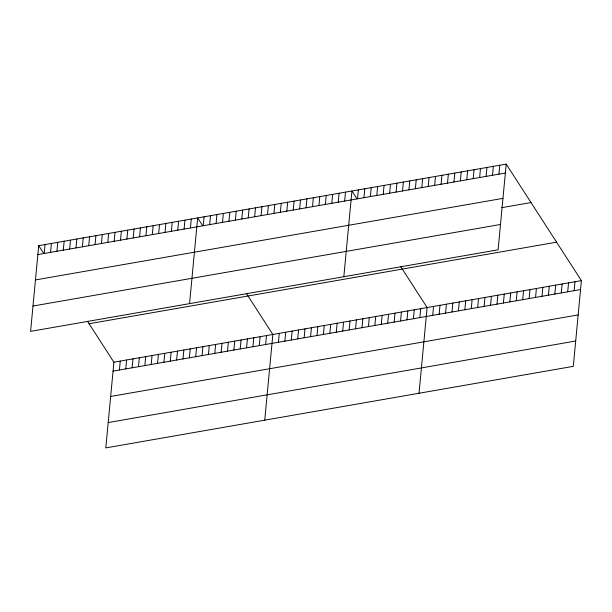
<?xml version="1.0" encoding="UTF-8"?>
<svg xmlns="http://www.w3.org/2000/svg" width="612" height="612" viewBox="0 0 612 612"><rect width="100%" height="100%" fill="white"/><g stroke="black" fill="none" stroke-linecap="round" stroke-linejoin="round"><path stroke-width="0.92" d="M38.701 245.657L30.6 331.367L498.099 249.803L506.201 164.1L38.701 245.657L43.666 253.345M44.217 253.475L45.059 244.548M50.574 252.366L51.416 243.438M56.931 251.257L57.773 242.329M63.288 250.147L64.138 241.22M69.646 249.038L70.495 240.111M76.003 247.929L76.852 239.001M82.368 246.82L83.209 237.892M88.725 245.71L89.566 236.783M95.082 244.601L95.923 235.674M101.439 243.492L102.28 234.564M107.796 242.383L108.638 233.455M114.153 241.273L114.995 232.346M120.51 240.164L121.36 231.237M87.547 321.361L113.901 362.197L105.8 447.9L573.299 366.343L581.4 280.633L506.201 164.1M126.868 239.055L127.717 230.127M119.409 370.015L120.258 361.088M133.225 237.946L134.074 229.018M125.774 368.906L126.615 359.978M139.59 236.836L140.431 227.909M132.131 367.797L132.972 358.869M145.947 235.727L146.788 226.8M138.488 366.687L139.329 357.76M152.304 234.618L153.145 225.69M144.845 365.578L145.687 356.651M158.661 233.509L159.502 224.581M151.202 364.469L152.044 355.541M165.018 232.399L165.86 223.472M157.559 363.36L158.401 354.432M171.375 231.29L172.217 222.363M163.917 362.25L164.766 353.323M177.732 230.181L178.582 221.253M170.274 361.141L171.123 352.214M184.09 229.072L184.939 220.144M176.631 360.032L177.48 351.104M190.447 227.962L191.296 219.035M182.996 358.923L183.837 349.995M189.552 303.636L197.653 217.926L202.618 225.614M189.353 357.813L190.194 348.886M203.238 225.736L204.079 216.801M195.71 356.704L196.551 347.777M209.664 224.612L210.505 215.684M202.067 355.595L202.909 346.667M216.09 223.495L216.939 214.56M208.424 354.486L209.266 345.558M222.523 222.37L223.365 213.443M214.781 353.376L215.623 344.449M228.949 221.246L229.791 212.318M221.139 352.267L221.988 343.34M235.375 220.129L236.224 211.201M227.496 351.158L228.345 342.23M241.809 219.004L242.65 210.077M233.853 350.049L234.702 341.121M248.235 217.887L249.076 208.952M240.218 348.939L241.059 340.012M254.661 216.763L255.502 207.835M246.575 347.83L247.416 338.903M261.087 215.638L261.936 206.711M252.932 346.721L253.773 337.793M267.52 214.521L268.362 205.594M259.289 345.612L260.131 336.684M273.947 213.397L274.788 204.469M265.646 344.502L266.488 335.575M280.373 212.28L281.222 203.345M264.744 420.176L272.845 334.466L246.498 293.63M286.806 211.155L287.648 202.228M278.429 342.276L279.279 333.341M293.232 210.031L294.074 201.103M284.863 341.152L285.705 332.224M299.658 208.914L300.5 199.986M291.289 340.027L292.131 331.1M306.084 207.789L306.933 198.862M297.715 338.91L298.564 329.975M312.518 206.672L313.359 197.737M304.149 337.786L304.99 328.858M318.944 205.548L319.785 196.62M310.575 336.669L311.416 327.734M325.37 204.423L326.219 195.496M317.001 335.544L317.842 326.617M331.803 203.306L332.645 194.379M323.427 334.42L324.276 325.492M338.229 202.182L339.071 193.254M329.86 333.303L330.702 324.375M344.655 201.065L345.497 192.13M336.286 332.178L337.128 323.251M343.829 276.723L351.931 191.013L356.888 198.701M342.712 331.061L343.562 322.126M357.515 198.816L358.357 189.888M349.146 329.937L349.988 321.009M363.941 197.699L364.783 188.771M355.572 328.812L356.413 319.885M370.367 196.574L371.216 187.647M361.998 327.695L362.839 318.768M376.793 195.458L377.642 186.522M368.424 326.571L369.273 317.643M383.227 194.333L384.068 185.405M374.858 325.454L375.699 316.519M389.653 193.216L390.494 184.281M381.284 324.329L382.125 315.402M396.079 192.091L396.928 183.164M387.71 323.205L388.559 314.277M402.512 190.967L403.354 182.039M394.136 322.088L394.985 313.16M408.938 189.85L409.78 180.915M400.569 320.963L401.411 312.036M415.364 188.725L416.214 179.798M406.995 319.847L407.837 310.911M421.79 187.609L422.64 178.673M413.421 318.722L414.27 309.794M428.224 186.484L429.066 177.556M419.855 317.597L420.696 308.67M434.65 185.36L435.492 176.432M419.021 393.256L427.122 307.553L400.776 266.717M441.076 184.243L441.925 175.315M432.707 315.356L433.556 306.428M447.51 183.118L448.351 174.19M439.133 314.239L439.982 305.304M453.936 182.001L454.777 173.066M445.567 313.115L446.408 304.187M460.362 180.877L461.203 171.949M451.993 311.998L452.834 303.062M466.788 179.752L467.637 170.825M458.419 310.873L459.268 301.945M473.221 178.635L474.063 169.708M464.852 309.748L465.694 300.821M479.647 177.511L480.489 168.583M471.278 308.632L472.12 299.696M486.073 176.394L486.923 167.459M477.704 307.507L478.546 298.579M492.507 175.269L493.349 166.342M484.13 306.39L484.979 297.455M498.933 174.145L499.774 165.217M490.564 305.266L491.405 296.338M496.99 304.141L497.831 295.214M503.416 303.024L504.265 294.089M509.85 301.9L510.691 292.972M516.276 300.783L517.117 291.848M522.702 299.658L523.543 290.731M529.128 298.534L529.977 289.606M535.561 297.417L536.403 288.489M541.987 296.292L542.829 287.365M548.413 295.175L549.262 286.24M554.847 294.051L555.688 285.123M561.273 292.926L562.114 283.999M567.699 291.809L568.54 282.882M574.125 290.685L574.974 281.757M37.86 254.584L505.359 173.028M35.465 279.921L502.965 198.365M501.633 207.682L531.017 202.557M32.994 306.031L500.494 224.466M89.084 323.74L556.583 242.176M113.901 362.197L581.4 280.633M113.052 371.124L580.558 289.568M110.657 396.461L578.164 314.905M108.194 422.563L575.693 341.006"/></g></svg>
